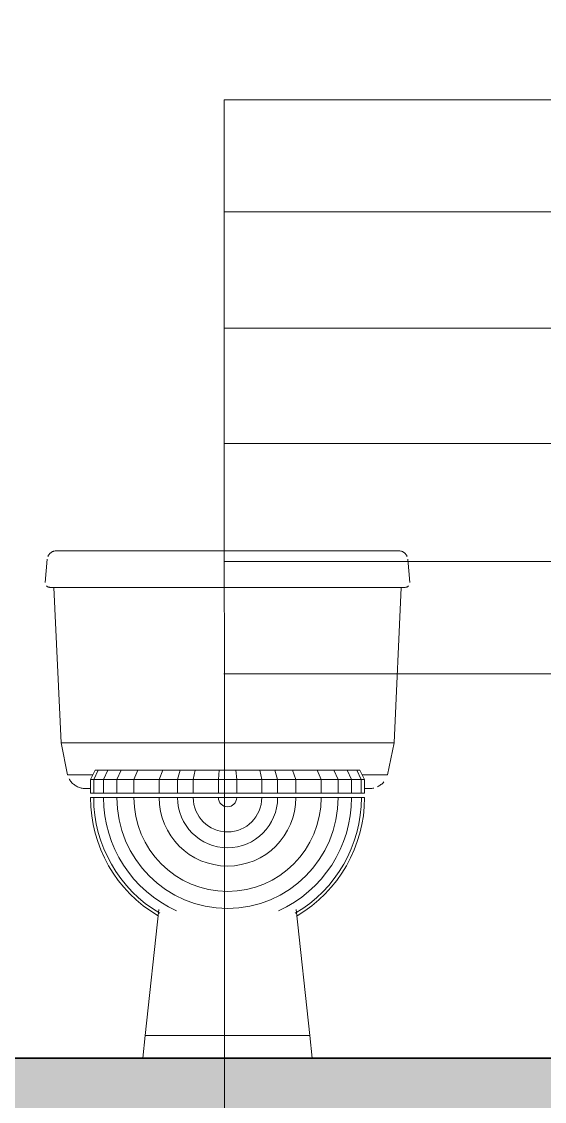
# Model space of a CAD drawing. Header units: millimetres. Extents: x 1373 to 40779, y 1939 to 6439.
# Drawn here: x 25255.8 to 25328.5, y 3869.8 to 4019.7 of the extents above; entities that cross this region are included whole.
import ezdxf

# ---------------------------------------------------------------- set-up
doc = ezdxf.new("R2010")
doc.units = ezdxf.units.MM
for name, color, linetype, lineweight in [('A-AREA-IDEN', 2, 'Continuous', 18), ('A-DETL', 6, 'Continuous', 30), ('A-DETL-GENF', 92, 'Continuous', 18), ('A-FLOR-FNSH', 192, 'Continuous', 35), ('P-SANR-FIXT', 6, 'Continuous', 18), ('YAZI', 2, 'Continuous', 18)]:
    doc.layers.add(name, color=color, linetype=linetype, lineweight=lineweight)

# ---------------------------------------------------------------- blocks, each defined once
blk = doc.blocks.new('A$Cb0e8746a')
at = {"layer": 'YAZI', "linetype": 'Continuous', "lineweight": 0}
for p, q in [((0.02, 171.86), (150.05, 171.86)), ((0.02, 171.86), (0.09, 0)), ((150.05, 156.33), (0.02, 156.33)), ((150.05, 140.15), (0.02, 140.15)), ((150.05, 124.15), (0.02, 124.15)), ((150.05, 107.74), (0.02, 107.74)), ((150.05, 92.15), (0, 92.15))]:
    blk.add_line(p, q, dxfattribs=at)

msp = doc.modelspace()

# ---------------------------------------------------------------- hatches: boundary and pattern name
at = {"layer": 'A-DETL-GENF'}
h = msp.add_hatch(dxfattribs=at)
h.set_pattern_fill('ANSI33', color=153, style=0)
h.paths.add_polyline_path([(25859.6, 3863.76), (26010.6, 3863.76), (26010.6, 3875.76), (25234.31, 3875.76), (25234.31, 3825.76), (25259.31, 3825.76), (25259.31, 3863.76), (25834.6, 3863.76), (25834.6, 3825.76), (25859.6, 3825.76)])
h.paths.add_polyline_path([(25859.6, 4163.76), (26010.6, 4163.76), (26010.6, 4175.76), (25234.31, 4175.76), (25234.31, 4125.76), (25259.31, 4125.76), (25259.31, 4163.76), (25834.6, 4163.76), (25834.6, 4125.76), (25859.6, 4125.76)])
h.paths.add_polyline_path([(25859.6, 4463.76), (26010.6, 4463.76), (26010.6, 4475.76), (25234.31, 4475.76), (25234.31, 4425.76), (25259.31, 4425.76), (25259.31, 4463.76), (25834.6, 4463.76), (25834.6, 4425.76), (25859.6, 4425.76)])
h.paths.add_polyline_path([(25859.6, 4763.76), (26010.6, 4763.76), (26010.6, 4775.76), (25234.31, 4775.76), (25106.85, 4775.76), (25106.85, 4763.76), (25234.31, 4763.76), (25234.31, 4725.76), (25259.31, 4725.76), (25259.31, 4763.76), (25834.6, 4763.76), (25834.6, 4725.76), (25859.6, 4725.76)])

# ---------------------------------------------------------------- linework, layer by layer
at = {"layer": 'A-DETL'}
msp.add_lwpolyline([(25234.31, 3875.76), (26010.6, 3875.76), (26010.6, 3863.76), (25859.6, 3863.76), (25859.6, 3825.76), (25834.6, 3825.76), (25834.6, 3863.76), (25259.31, 3863.76), (25259.31, 3825.76), (25234.31, 3825.76), (25234.31, 3875.76)], dxfattribs=at)
at = {"layer": 'A-FLOR-FNSH', "color": 250}
msp.add_line((25995.59, 3875.76), (25234.31, 3875.76), dxfattribs=at)
at = {"layer": 'P-SANR-FIXT', "color": 8}
for p, q in [((25260.69, 3946.24), (25260.68, 3946.24)), ((25260.68, 3946.24), (25260.68, 3946.24)), ((25260.71, 3946.24), (25260.69, 3946.24)), ((25260.74, 3946.24), (25260.71, 3946.24)), ((25260.79, 3946.24), (25260.74, 3946.24)), ((25260.85, 3946.24), (25260.79, 3946.24)), ((25260.92, 3946.24), (25260.85, 3946.24)), ((25261.01, 3946.24), (25260.92, 3946.24)), ((25261.1, 3946.24), (25261.01, 3946.24)), ((25261.21, 3946.24), (25261.1, 3946.24)), ((25261.33, 3946.24), (25261.21, 3946.24)), ((25261.47, 3946.24), (25261.33, 3946.24)), ((25261.61, 3946.24), (25261.47, 3946.24)), ((25268.59, 3946.24), (25261.61, 3946.24)), ((25261.77, 3946.24), (25261.61, 3946.24)), ((25268.59, 3946.24), (25261.61, 3946.24)), ((25261.93, 3946.24), (25261.77, 3946.24)), ((25262.11, 3946.24), (25261.93, 3946.24)), ((25262.29, 3946.24), (25262.11, 3946.24)), ((25262.49, 3946.24), (25262.29, 3946.24)), ((25262.7, 3946.24), (25262.49, 3946.24)), ((25262.91, 3946.24), (25262.7, 3946.24)), ((25263.14, 3946.24), (25262.91, 3946.24)), ((25263.37, 3946.24), (25263.14, 3946.24)), ((25263.61, 3946.24), (25263.37, 3946.24)), ((25263.86, 3946.24), (25263.61, 3946.24)), ((25264.12, 3946.24), (25263.86, 3946.24)), ((25264.39, 3946.24), (25264.12, 3946.24)), ((25264.66, 3946.24), (25264.39, 3946.24)), ((25264.94, 3946.24), (25264.66, 3946.24)), ((25265.22, 3946.24), (25264.94, 3946.24)), ((25265.51, 3946.24), (25265.22, 3946.24)), ((25265.8, 3946.24), (25265.51, 3946.24)), ((25266.1, 3946.24), (25265.8, 3946.24)), ((25266.4, 3946.24), (25266.1, 3946.24)), ((25266.71, 3946.24), (25266.4, 3946.24)), ((25267.02, 3946.24), (25266.71, 3946.24)), ((25267.33, 3946.24), (25267.02, 3946.24)), ((25267.64, 3946.24), (25267.33, 3946.24)), ((25267.96, 3946.24), (25267.64, 3946.24)), ((25268.28, 3946.24), (25267.96, 3946.24)), ((25268.59, 3946.24), (25268.28, 3946.24)), ((25300.34, 3946.24), (25268.59, 3946.24)), ((25300.43, 3946.24), (25300.34, 3946.24)), ((25300.74, 3946.24), (25300.43, 3946.24)), ((25301.06, 3946.24), (25300.74, 3946.24)), ((25301.38, 3946.24), (25301.06, 3946.24)), ((25301.69, 3946.24), (25301.38, 3946.24)), ((25303.41, 3946.24), (25301.61, 3946.24)), ((25303.41, 3946.24), (25301.61, 3946.24)), ((25302, 3946.24), (25301.69, 3946.24)), ((25302.31, 3946.24), (25302, 3946.24)), ((25302.61, 3946.24), (25302.31, 3946.24)), ((25302.91, 3946.24), (25302.61, 3946.24)), ((25303.21, 3946.24), (25302.91, 3946.24)), ((25303.5, 3946.24), (25303.21, 3946.24)), ((25303.79, 3946.24), (25303.5, 3946.24)), ((25304.07, 3946.24), (25303.79, 3946.24)), ((25304.35, 3946.24), (25304.07, 3946.24)), ((25304.62, 3946.24), (25304.35, 3946.24)), ((25304.88, 3946.24), (25304.62, 3946.24)), ((25305.14, 3946.24), (25304.88, 3946.24)), ((25305.39, 3946.24), (25305.14, 3946.24)), ((25305.63, 3946.24), (25305.39, 3946.24)), ((25305.86, 3946.24), (25305.63, 3946.24)), ((25306.08, 3946.24), (25305.86, 3946.24)), ((25307.33, 3946.24), (25306.05, 3946.24)), ((25307.33, 3946.24), (25306.05, 3946.24)), ((25306.29, 3946.24), (25306.08, 3946.24)), ((25306.5, 3946.24), (25306.29, 3946.24)), ((25306.69, 3946.24), (25306.5, 3946.24)), ((25306.88, 3946.24), (25306.69, 3946.24)), ((25307.05, 3946.24), (25306.88, 3946.24)), ((25307.21, 3946.24), (25307.05, 3946.24)), ((25307.36, 3946.24), (25307.21, 3946.24)), ((25307.51, 3946.24), (25307.36, 3946.24)), ((25307.63, 3946.24), (25307.51, 3946.24)), ((25307.75, 3946.24), (25307.63, 3946.24)), ((25307.86, 3946.24), (25307.75, 3946.24)), ((25307.95, 3946.24), (25307.86, 3946.24)), ((25308.03, 3946.24), (25307.95, 3946.24)), ((25308.1, 3946.24), (25308.03, 3946.24)), ((25308.16, 3946.24), (25308.1, 3946.24)), ((25308.2, 3946.24), (25308.16, 3946.24)), ((25308.23, 3946.24), (25308.2, 3946.24)), ((25308.25, 3946.24), (25308.23, 3946.24)), ((25308.26, 3946.24), (25308.25, 3946.24)), ((25259.41, 3945.09), (25259.13, 3941.85)), ((25309.81, 3941.85), (25309.52, 3945.09)), ((25259.76, 3941.16), (25259.77, 3941.16)), ((25259.77, 3941.16), (25259.79, 3941.16)), ((25259.79, 3941.16), (25259.82, 3941.16)), ((25259.82, 3941.16), (25259.87, 3941.16)), ((25259.87, 3941.16), (25259.94, 3941.16)), ((25259.94, 3941.16), (25260.01, 3941.16)), ((25260.01, 3941.16), (25260.1, 3941.16)), ((25260.1, 3941.16), (25260.21, 3941.16)), ((25260.21, 3941.16), (25260.33, 3941.16)), ((25260.33, 3941.16), (25260.46, 3941.16)), ((25260.34, 3941.16), (25261.32, 3919.57)), ((25260.46, 3941.16), (25260.6, 3941.16)), ((25260.6, 3941.16), (25260.76, 3941.16)), ((25260.76, 3941.16), (25260.93, 3941.16)), ((25260.93, 3941.16), (25261.11, 3941.16)), ((25261.11, 3941.16), (25261.3, 3941.16)), ((25261.3, 3941.16), (25261.51, 3941.16)), ((25261.51, 3941.16), (25261.73, 3941.16)), ((25261.73, 3941.16), (25261.95, 3941.16)), ((25261.95, 3941.16), (25262.19, 3941.16)), ((25262.19, 3941.16), (25262.44, 3941.16)), ((25263.36, 3941.16), (25262.37, 3941.16)), ((25262.44, 3941.16), (25262.7, 3941.16)), ((25262.7, 3941.16), (25262.97, 3941.16)), ((25262.97, 3941.16), (25263.24, 3941.16)), ((25263.24, 3941.16), (25263.53, 3941.16)), ((25263.53, 3941.16), (25263.82, 3941.16)), ((25263.82, 3941.16), (25264.12, 3941.16)), ((25264.12, 3941.16), (25264.43, 3941.16)), ((25264.43, 3941.16), (25264.74, 3941.16)), ((25264.74, 3941.16), (25265.07, 3941.16)), ((25265.07, 3941.16), (25265.39, 3941.16)), ((25265.39, 3941.16), (25265.72, 3941.16)), ((25265.72, 3941.16), (25266.06, 3941.16)), ((25266.06, 3941.16), (25266.4, 3941.16)), ((25266.4, 3941.16), (25266.74, 3941.16)), ((25266.74, 3941.16), (25267.09, 3941.16)), ((25267.09, 3941.16), (25267.44, 3941.16)), ((25267.44, 3941.16), (25267.79, 3941.16)), ((25267.79, 3941.16), (25268.14, 3941.16)), ((25268.14, 3941.16), (25268.5, 3941.16)), ((25268.5, 3941.16), (25268.59, 3941.16)), ((25268.59, 3941.16), (25300.34, 3941.16)), ((25300.34, 3941.16), (25300.7, 3941.16)), ((25300.7, 3941.16), (25301.05, 3941.16)), ((25301.05, 3941.16), (25301.4, 3941.16)), ((25301.4, 3941.16), (25301.75, 3941.16)), ((25301.75, 3941.16), (25302.1, 3941.16)), ((25302.1, 3941.16), (25302.44, 3941.16)), ((25302.44, 3941.16), (25302.78, 3941.16)), ((25302.78, 3941.16), (25303.12, 3941.16)), ((25303.12, 3941.16), (25303.45, 3941.16)), ((25303.45, 3941.16), (25303.78, 3941.16)), ((25303.78, 3941.16), (25304.1, 3941.16)), ((25304.1, 3941.16), (25304.42, 3941.16)), ((25304.42, 3941.16), (25304.73, 3941.16)), ((25304.73, 3941.16), (25305.03, 3941.16)), ((25305.03, 3941.16), (25305.33, 3941.16)), ((25305.33, 3941.16), (25305.62, 3941.16)), ((25305.62, 3941.16), (25305.9, 3941.16)), ((25305.9, 3941.16), (25306.17, 3941.16)), ((25306.17, 3941.16), (25306.43, 3941.16)), ((25306.43, 3941.16), (25306.68, 3941.16)), ((25307.57, 3941.16), (25306.57, 3941.16)), ((25306.68, 3941.16), (25306.92, 3941.16)), ((25306.92, 3941.16), (25307.15, 3941.16)), ((25307.15, 3941.16), (25307.37, 3941.16)), ((25307.37, 3941.16), (25307.58, 3941.16)), ((25307.58, 3941.16), (25307.77, 3941.16)), ((25307.62, 3919.57), (25308.6, 3941.16)), ((25307.77, 3941.16), (25307.96, 3941.16)), ((25307.96, 3941.16), (25308.13, 3941.16)), ((25308.13, 3941.16), (25308.29, 3941.16)), ((25308.29, 3941.16), (25308.44, 3941.16)), ((25308.44, 3941.16), (25308.57, 3941.16)), ((25308.57, 3941.16), (25308.7, 3941.16)), ((25308.7, 3941.16), (25308.8, 3941.16)), ((25308.8, 3941.16), (25308.9, 3941.16)), ((25308.9, 3941.16), (25308.98, 3941.16)), ((25308.98, 3941.16), (25309.05, 3941.16)), ((25309.05, 3941.16), (25309.1, 3941.16)), ((25309.1, 3941.16), (25309.14, 3941.16)), ((25309.14, 3941.16), (25309.16, 3941.16)), ((25309.16, 3941.16), (25309.17, 3941.16)), ((25309.17, 3941.16), (25309.17, 3941.16)), ((25261.32, 3919.57), (25262.23, 3915.11)), ((25268.59, 3919.57), (25261.32, 3919.57)), ((25268.59, 3919.57), (25300.34, 3919.57)), ((25307.62, 3919.57), (25300.34, 3919.57)), ((25306.7, 3915.11), (25307.62, 3919.57)), ((25265.69, 3915.11), (25262.23, 3915.11)), ((25265.42, 3914.48), (25266.05, 3915.76)), ((25265.86, 3914.48), (25266.49, 3915.76)), ((25266.05, 3915.76), (25266.49, 3915.76)), ((25266.49, 3915.76), (25267.83, 3915.76)), ((25267.23, 3914.48), (25267.83, 3915.76)), ((25267.83, 3915.76), (25269.66, 3915.76)), ((25269.08, 3914.48), (25269.66, 3915.76)), ((25269.66, 3915.76), (25272, 3915.76)), ((25271.44, 3914.48), (25272, 3915.76)), ((25272, 3915.76), (25275.46, 3915.76)), ((25274.97, 3914.49), (25275.46, 3915.76)), ((25275.46, 3915.76), (25277.9, 3915.76)), ((25277.51, 3914.49), (25277.9, 3915.76)), ((25277.9, 3915.76), (25279.98, 3915.76)), ((25279.71, 3914.49), (25279.98, 3915.76)), ((25279.98, 3915.76), (25283.31, 3915.76)), ((25283.2, 3914.49), (25283.31, 3915.76)), ((25283.31, 3915.76), (25285.63, 3915.76)), ((25285.74, 3914.49), (25285.63, 3915.76)), ((25285.63, 3915.76), (25288.96, 3915.76)), ((25289.22, 3914.49), (25288.96, 3915.76)), ((25288.96, 3915.76), (25291.04, 3915.76)), ((25291.42, 3914.49), (25291.04, 3915.76)), ((25291.04, 3915.76), (25293.48, 3915.76)), ((25293.96, 3914.49), (25293.48, 3915.76)), ((25293.48, 3915.76), (25296.94, 3915.76)), ((25297.49, 3914.48), (25296.94, 3915.76)), ((25296.94, 3915.76), (25299.27, 3915.76)), ((25299.86, 3914.48), (25299.27, 3915.76)), ((25299.27, 3915.76), (25301.1, 3915.76)), ((25301.71, 3914.48), (25301.1, 3915.76)), ((25301.1, 3915.76), (25302.45, 3915.76)), ((25303.07, 3914.48), (25302.45, 3915.76)), ((25302.45, 3915.76), (25302.88, 3915.76)), ((25303.52, 3914.48), (25302.88, 3915.76)), ((25306.7, 3915.11), (25303.25, 3915.11)), ((25264.69, 3913.22), (25264.69, 3913.22)), ((25264.69, 3913.22), (25264.7, 3913.22)), ((25264.7, 3913.22), (25264.71, 3913.22)), ((25264.71, 3913.22), (25264.74, 3913.22)), ((25264.74, 3913.22), (25264.76, 3913.22)), ((25264.76, 3913.22), (25264.8, 3913.22)), ((25264.8, 3913.22), (25264.84, 3913.22)), ((25264.84, 3913.22), (25264.89, 3913.22)), ((25264.89, 3913.22), (25264.94, 3913.22)), ((25264.94, 3913.22), (25265, 3913.22)), ((25265, 3913.22), (25265.06, 3913.22)), ((25265.06, 3913.22), (25265.13, 3913.22)), ((25265.13, 3913.22), (25265.2, 3913.22)), ((25265.2, 3913.22), (25265.28, 3913.22)), ((25265.28, 3913.22), (25265.37, 3913.22)), ((25265.42, 3914.49), (25265.86, 3914.49)), ((25265.42, 3912.59), (25265.42, 3914.49)), ((25265.86, 3914.48), (25265.42, 3914.48)), ((25267.23, 3914.48), (25265.86, 3914.48)), ((25265.86, 3912.59), (25265.86, 3914.48)), ((25265.87, 3914.49), (25267.23, 3914.49)), ((25267.23, 3914.49), (25269.08, 3914.49)), ((25269.08, 3914.48), (25267.23, 3914.48)), ((25267.23, 3912.59), (25267.23, 3914.48)), ((25269.08, 3914.49), (25271.44, 3914.49)), ((25269.08, 3912.59), (25269.08, 3914.49)), ((25271.44, 3914.48), (25269.08, 3914.48)), ((25274.97, 3914.48), (25271.44, 3914.48)), ((25271.44, 3912.59), (25271.44, 3914.48)), ((25271.45, 3914.49), (25274.97, 3914.49)), ((25274.97, 3914.49), (25277.51, 3914.49)), ((25277.51, 3914.48), (25274.97, 3914.48)), ((25274.97, 3912.59), (25274.97, 3914.48)), ((25277.51, 3914.49), (25279.71, 3914.49)), ((25277.51, 3912.59), (25277.51, 3914.49)), ((25279.71, 3914.48), (25277.51, 3914.48)), ((25279.71, 3914.49), (25283.2, 3914.49)), ((25279.71, 3912.59), (25279.71, 3914.49)), ((25283.2, 3914.48), (25279.71, 3914.48)), ((25283.2, 3914.49), (25285.74, 3914.49)), ((25285.74, 3914.48), (25283.2, 3914.48)), ((25283.2, 3912.59), (25283.2, 3914.48)), ((25285.74, 3914.49), (25289.22, 3914.49)), ((25285.74, 3912.59), (25285.74, 3914.49)), ((25289.23, 3914.48), (25285.74, 3914.48)), ((25289.23, 3914.49), (25291.42, 3914.49)), ((25291.43, 3914.48), (25289.23, 3914.48)), ((25289.23, 3912.59), (25289.23, 3914.48)), ((25291.43, 3914.49), (25293.97, 3914.49)), ((25293.97, 3914.48), (25291.43, 3914.48)), ((25291.43, 3912.59), (25291.43, 3914.48)), ((25293.97, 3914.49), (25297.49, 3914.49)), ((25293.97, 3912.59), (25293.97, 3914.49)), ((25297.49, 3914.48), (25293.97, 3914.48)), ((25297.49, 3914.49), (25299.86, 3914.49)), ((25297.49, 3912.59), (25297.49, 3914.49)), ((25299.86, 3914.48), (25297.49, 3914.48)), ((25299.86, 3914.49), (25301.7, 3914.49)), ((25299.86, 3912.59), (25299.86, 3914.49)), ((25301.71, 3914.48), (25299.86, 3914.48)), ((25301.71, 3914.49), (25303.07, 3914.49)), ((25303.07, 3914.48), (25301.71, 3914.48)), ((25301.71, 3912.59), (25301.71, 3914.48)), ((25303.07, 3914.49), (25303.52, 3914.49)), ((25303.07, 3912.59), (25303.07, 3914.49)), ((25303.52, 3914.48), (25303.07, 3914.48)), ((25303.52, 3912.59), (25303.52, 3914.49)), ((25303.54, 3913.22), (25303.63, 3913.22)), ((25303.63, 3913.22), (25303.71, 3913.22)), ((25303.71, 3913.22), (25303.79, 3913.22)), ((25303.79, 3913.22), (25303.86, 3913.22)), ((25303.86, 3913.22), (25303.92, 3913.22)), ((25303.92, 3913.22), (25303.98, 3913.22)), ((25303.98, 3913.22), (25304.04, 3913.22)), ((25304.04, 3913.22), (25304.08, 3913.22)), ((25304.08, 3913.22), (25304.13, 3913.22)), ((25304.13, 3913.22), (25304.16, 3913.22)), ((25304.16, 3913.22), (25304.19, 3913.22)), ((25304.19, 3913.22), (25304.21, 3913.22)), ((25304.21, 3913.22), (25304.23, 3913.22)), ((25304.23, 3913.22), (25304.24, 3913.22)), ((25304.24, 3913.22), (25304.25, 3913.22)), ((25265.86, 3912.59), (25265.42, 3912.59)), ((25265.42, 3911.95), (25265.86, 3911.95)), ((25267.23, 3912.59), (25265.86, 3912.59)), ((25265.86, 3911.95), (25267.23, 3911.95)), ((25269.08, 3912.59), (25267.23, 3912.59)), ((25267.23, 3911.95), (25269.08, 3911.95)), ((25271.44, 3912.59), (25269.08, 3912.59)), ((25269.08, 3911.95), (25271.44, 3911.95)), ((25274.97, 3912.59), (25271.44, 3912.59)), ((25271.44, 3911.95), (25274.97, 3911.95)), ((25277.51, 3912.59), (25274.97, 3912.59)), ((25274.97, 3911.95), (25277.51, 3911.95)), ((25279.71, 3912.59), (25277.51, 3912.59)), ((25277.51, 3911.95), (25279.71, 3911.95)), ((25283.2, 3912.59), (25279.71, 3912.59)), ((25279.71, 3911.95), (25283.2, 3911.95)), ((25285.74, 3912.59), (25283.2, 3912.59)), ((25283.2, 3911.95), (25284.47, 3911.95)), ((25284.47, 3911.95), (25285.74, 3911.95)), ((25289.23, 3912.59), (25285.74, 3912.59)), ((25285.74, 3911.95), (25289.23, 3911.95)), ((25291.43, 3912.59), (25289.23, 3912.59)), ((25289.23, 3911.95), (25291.43, 3911.95)), ((25293.97, 3912.59), (25291.43, 3912.59)), ((25291.43, 3911.95), (25293.97, 3911.95)), ((25297.49, 3912.59), (25293.97, 3912.59)), ((25293.97, 3911.95), (25297.49, 3911.95)), ((25299.86, 3912.59), (25297.49, 3912.59)), ((25297.49, 3911.95), (25299.86, 3911.95)), ((25301.71, 3912.59), (25299.86, 3912.59)), ((25299.86, 3911.95), (25301.71, 3911.95)), ((25303.07, 3912.59), (25301.71, 3912.59)), ((25301.71, 3911.95), (25303.07, 3911.95)), ((25303.52, 3912.59), (25303.07, 3912.59)), ((25303.07, 3911.95), (25303.52, 3911.95)), ((25274.94, 3896.4), (25273.04, 3878.93)), ((25295.9, 3878.93), (25293.99, 3896.4)), ((25273.04, 3878.93), (25272.69, 3875.76)), ((25273.04, 3878.93), (25273.6, 3878.93)), ((25273.6, 3878.93), (25273.04, 3878.93)), ((25273.6, 3878.93), (25275.22, 3878.93)), ((25275.22, 3878.93), (25273.6, 3878.93)), ((25275.22, 3878.93), (25277.75, 3878.93)), ((25277.75, 3878.93), (25275.22, 3878.93)), ((25277.75, 3878.93), (25280.94, 3878.93)), ((25280.94, 3878.93), (25277.75, 3878.93)), ((25280.94, 3878.93), (25284.47, 3878.93)), ((25284.47, 3878.93), (25280.94, 3878.93)), ((25284.47, 3878.93), (25288, 3878.93)), ((25295.34, 3878.93), (25284.47, 3878.93)), ((25288, 3878.93), (25291.19, 3878.93)), ((25291.19, 3878.93), (25293.71, 3878.93)), ((25293.71, 3878.93), (25295.34, 3878.93)), ((25295.34, 3878.93), (25295.9, 3878.93)), ((25295.9, 3878.93), (25295.34, 3878.93)), ((25296.24, 3875.76), (25295.9, 3878.93))]:
    msp.add_line(p, q, dxfattribs=at)
for radius, start, end in [(19.05, 180, 239.5183), (18.61, 180, 239.6408), (17.24, 180, 245.7591), (15.39, 180, 0), (13.02, 180, 0), (9.5, 180, 0), (6.96, 180, 0), (4.76, 180, 0), (1.27, 180, 0), (17.24, 294.2409, 0), (18.61, 300.3592, 0), (19.05, 300.4817, 0)]:
    msp.add_arc((25284.47, 3911.95), radius, start, end, dxfattribs=at)
for points, knots in [([(25260.68, 3946.24), (25260.57, 3946.24), (25260.41, 3946.23), (25260.21, 3946.16), (25260.07, 3946.1), (25259.94, 3946.01), (25259.82, 3945.91), (25259.71, 3945.8), (25259.63, 3945.7), (25259.57, 3945.61), (25259.53, 3945.53), (25259.51, 3945.47), (25259.49, 3945.44)], [0, 0, 0, 0, 0.1666667, 0.25, 0.3333333, 0.4166667, 0.5, 0.5833333, 0.6666667, 0.7083333, 0.75, 0.8050375, 0.8050375, 0.8050375, 0.8050375]), ([(25309.44, 3945.44), (25309.42, 3945.47), (25309.4, 3945.53), (25309.36, 3945.61), (25309.31, 3945.7), (25309.23, 3945.8), (25309.12, 3945.91), (25308.99, 3946.01), (25308.86, 3946.1), (25308.73, 3946.16), (25308.53, 3946.23), (25308.37, 3946.24), (25308.26, 3946.24)], [-0.8050375, -0.8050375, -0.8050375, -0.8050375, -0.75, -0.7083333, -0.6666667, -0.5833333, -0.5, -0.4166667, -0.3333333, -0.25, -0.1666667, 0, 0, 0, 0]), ([(25259.29, 3941.37), (25259.3, 3941.36), (25259.32, 3941.35), (25259.35, 3941.32), (25259.39, 3941.28), (25259.45, 3941.25), (25259.5, 3941.22), (25259.57, 3941.19), (25259.65, 3941.17), (25259.72, 3941.16), (25259.76, 3941.16)], [0.5, 0.5, 0.5, 0.5, 0.53125, 0.5625, 0.625, 0.6875, 0.75, 0.8125, 0.875, 1, 1, 1, 1]), ([(25309.17, 3941.16), (25309.22, 3941.16), (25309.29, 3941.17), (25309.37, 3941.19), (25309.43, 3941.22), (25309.49, 3941.25), (25309.54, 3941.28), (25309.59, 3941.32), (25309.62, 3941.35), (25309.64, 3941.36), (25309.64, 3941.37)], [-1, -1, -1, -1, -0.875, -0.8125, -0.75, -0.6875, -0.625, -0.5625, -0.53125, -0.5, -0.5, -0.5, -0.5]), ([(25262.45, 3914.57), (25262.49, 3914.49), (25262.58, 3914.34), (25262.74, 3914.13), (25262.93, 3913.93), (25263.14, 3913.75), (25263.37, 3913.59), (25263.61, 3913.46), (25263.87, 3913.35), (25264.23, 3913.25), (25264.5, 3913.22), (25264.69, 3913.22)], [0.1752548, 0.1752548, 0.1752548, 0.1752548, 0.25, 0.3333333, 0.4166667, 0.5, 0.5833333, 0.6666667, 0.75, 0.8333333, 1, 1, 1, 1])]:
    msp.add_open_spline(points, degree=3, knots=knots, dxfattribs=at)
for points in [[(25304.25, 3913.22), (25304.44, 3913.22), (25304.63, 3913.24), (25304.81, 3913.28)], [(25305.32, 3913.46), (25305.4, 3913.5), (25305.56, 3913.59), (25305.8, 3913.75), (25306.01, 3913.93), (25306.14, 3914.06), (25306.19, 3914.13)]]:
    msp.add_open_spline(points, degree=3, dxfattribs=at)

# ---------------------------------------------------------------- block references
at = {"layer": 'A-AREA-IDEN'}
msp.add_blockref('A$Cb0e8746a', (25283.96, 3837), dxfattribs=at)

doc.saveas('drawing.dxf')
